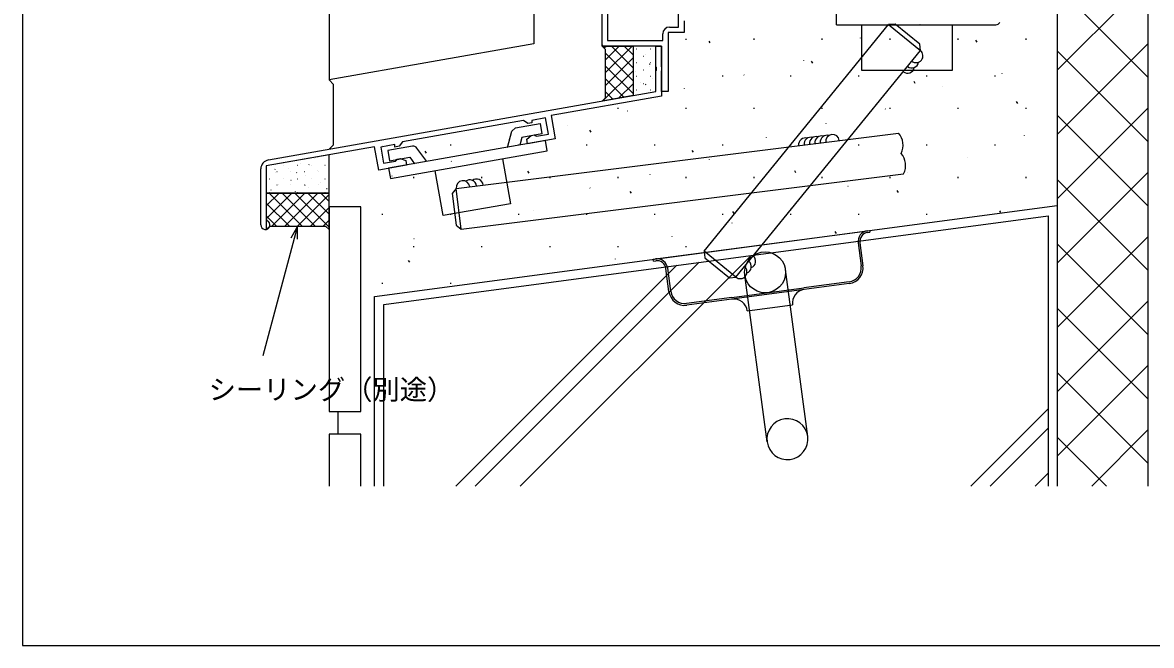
# Model space of a CAD drawing. Units: millimetres, scale not verified. Extents: x -437 to 438, y -344 to 341.
# Drawn here: x -436.8 to -188.8, y -343.7 to -206.8 of the extents above; entities that cross this region are included whole.
import ezdxf
from ezdxf.enums import TextEntityAlignment as Align

# ---------------------------------------------------------------- set-up
doc = ezdxf.new("R2010")
doc.units = ezdxf.units.MM
doc.header["$LTSCALE"] = 2
for name, color, linetype in [('0-2_YKK_11', 7, 'Continuous'), ('0-4_YKK_12', 2, 'Continuous'), ('0-5_YKK_13', 4, 'Continuous'), ('0-7_YKK_D', 6, 'Continuous'), ('0-8_YKK_ZWAK', 7, 'Continuous'), ('0-9_YSS_K', 3, 'Continuous')]:
    doc.layers.add(name, color=color, linetype=linetype)
doc.styles.add('ＭＳ ゴシック', font='')
doc.styles.get('ＭＳ ゴシック').set_extended_font_data('MS Gothic')

msp = doc.modelspace()

# ---------------------------------------------------------------- linework, layer by layer
at = {"layer": '0-2_YKK_11'}
for p, q in [((-308.535, -211.987), (-308.993, -212.444)), ((-302.878, -211.987), (-308.701, -217.809)), ((-305.707, -211.987), (-308.701, -214.98)), ((-302.651, -216.757), (-307.421, -211.987)), ((-302.651, -213.929), (-304.593, -211.987)), ((-301.876, -212.607), (-301.826, -212.607)), ((-298.836, -212.607), (-298.786, -212.607)), ((-302.651, -219.585), (-308.701, -213.535)), ((-302.651, -214.587), (-308.701, -220.637)), ((-301.876, -215.597), (-301.826, -215.597)), ((-300.451, -214.222), (-300.401, -214.222)), ((-299.944, -213.902), (-299.934, -213.899)), ((-298.836, -215.597), (-298.786, -215.597)), ((-302.651, -217.416), (-309.27, -224.035)), ((-302.651, -222.414), (-308.701, -216.364)), ((-302.088, -217.503), (-302.079, -217.499)), ((-300.451, -217.212), (-300.401, -217.212)), ((-299.017, -215.918), (-298.933, -215.863)), ((-298.968, -216.398), (-298.959, -216.394)), ((-297.651, -217.445), (-297.531, -217.262)), ((-304.669, -223.224), (-308.701, -219.192)), ((-302.651, -220.244), (-305.837, -223.43)), ((-301.876, -218.587), (-301.826, -218.587)), ((-301.112, -219.998), (-301.103, -219.995)), ((-300.451, -220.202), (-300.401, -220.202)), ((-299.901, -220.421), (-299.818, -220.366)), ((-298.836, -218.587), (-298.786, -218.587)), ((-298.322, -219.01), (-298.312, -219.006)), ((-307.073, -223.648), (-308.701, -222.021)), ((-301.876, -221.577), (-301.826, -221.577)), ((-298.836, -221.577), (-298.786, -221.577)), ((-297.723, -221.639), (-297.718, -221.637)), ((-375.685, -237.881), (-375.675, -237.878)), ((-373.904, -238.058), (-373.821, -238.003)), ((-372.565, -236.776), (-372.555, -236.773)), ((-371.8, -236.527), (-371.75, -236.527)), ((-384.451, -251.291), (-384.451, -238.969)), ((-381.396, -239.099), (-381.313, -239.044)), ((-381.218, -239.841), (-381.209, -239.837)), ((-380.92, -239.517), (-380.87, -239.517)), ((-379.495, -238.142), (-379.445, -238.142)), ((-378.428, -238.853), (-378.419, -238.849)), ((-377.88, -239.517), (-377.83, -239.517)), ((-376.594, -239.838), (-376.51, -239.783)), ((-376.455, -238.142), (-376.405, -238.142)), ((-374.84, -239.517), (-374.79, -239.517)), ((-374.709, -240.377), (-374.7, -240.373)), ((-373.415, -238.142), (-373.365, -238.142)), ((-371.919, -239.388), (-371.909, -239.385)), ((-371.8, -239.517), (-371.75, -239.517)), ((-370.375, -238.142), (-370.325, -238.142)), ((-382.535, -241.132), (-382.485, -241.132)), ((-380.92, -242.507), (-380.87, -242.507)), ((-380.572, -242.453), (-380.563, -242.449)), ((-379.495, -241.132), (-379.445, -241.132)), ((-377.88, -242.507), (-377.83, -242.507)), ((-377.829, -241.481), (-377.82, -241.478)), ((-376.455, -241.132), (-376.405, -241.132)), ((-374.84, -242.507), (-374.79, -242.507)), ((-374.789, -242.561), (-374.706, -242.506)), ((-374.063, -242.989), (-374.054, -242.985)), ((-373.415, -241.132), (-373.365, -241.132)), ((-371.8, -242.507), (-371.75, -242.507)), ((-371.32, -242.017), (-371.31, -242.014)), ((-370.375, -241.132), (-370.325, -241.132)), ((-369.455, -244.291), (-383.251, -244.291)), ((-383.251, -247.1), (-380.442, -244.291)), ((-383.251, -249.928), (-377.614, -244.291)), ((-375.351, -251.541), (-382.601, -244.291)), ((-382.535, -244.122), (-382.485, -244.122)), ((-382.281, -243.602), (-382.197, -243.547)), ((-382.035, -251.541), (-374.785, -244.291)), ((-372.523, -251.541), (-379.773, -244.291)), ((-379.495, -244.122), (-379.445, -244.122)), ((-379.207, -251.541), (-371.957, -244.291)), ((-377.403, -244.291), (-377.395, -244.286)), ((-369.455, -251.78), (-376.944, -244.291)), ((-376.853, -243.977), (-376.844, -243.973)), ((-376.455, -244.122), (-376.405, -244.122)), ((-376.378, -251.541), (-369.455, -244.618)), ((-369.455, -248.952), (-374.116, -244.291)), ((-373.415, -244.122), (-373.365, -244.122)), ((-369.455, -246.123), (-371.287, -244.291)), ((-370.375, -244.122), (-370.325, -244.122)), ((-369.986, -243.3), (-369.903, -243.245)), ((-378.18, -251.541), (-383.251, -246.47)), ((-373.55, -251.541), (-369.455, -247.446)), ((-381.008, -251.541), (-383.251, -249.298)), ((-370.721, -251.541), (-369.455, -250.275)), ((-383.169, -252.209), (-383.251, -252.127))]:
    msp.add_line(p, q, dxfattribs=at)
for points in [[(-291.451, -206.459), (-291.451, -208.987), (-294.951, -208.987), (-294.951, -221.987), (-296.451, -221.987), (-296.451, -217.445), (-296.331, -217.262), (-296.331, -216.712), (-296.451, -216.528), (-296.451, -211.987), (-309.451, -211.987), (-309.451, -199.987)], [(-294.651, -207.787), (-292.651, -207.787), (-292.651, -200.95), (-299.43, -201.187), (-308.251, -201.187), (-308.251, -210.787)], [(-308.251, -210.787), (-296.151, -210.787), (-296.151, -209.287)], [(-297.651, -216.528), (-297.651, -211.987), (-296.451, -211.987), (-296.451, -222.993), (-320.651, -227.26), (-319.748, -232.381), (-325.854, -233.458), (-326.028, -232.473), (-325.032, -231.637), (-324.368, -231.52), (-324.142, -231.658), (-323.916, -231.796), (-321.254, -231.326), (-321.879, -227.781), (-324.898, -228.313), (-324.898, -228.872), (-325.772, -229.026), (-326.757, -228.337), (-353.347, -233.025), (-354.036, -234.01), (-355.024, -234.184), (-355.024, -233.625), (-358.12, -234.171), (-357.495, -237.717), (-354.833, -237.247), (-354.668, -237.041), (-354.503, -236.834), (-353.839, -236.717), (-352.618, -237.161), (-352.444, -238.146), (-358.55, -239.223), (-359.453, -234.102), (-383.251, -238.298), (-383.251, -250.091), (-383.066, -250.368)], [(-382.798, -237), (-297.651, -221.986), (-297.651, -217.445)], [(-297.531, -217.262), (-297.531, -216.712), (-297.651, -216.528)], [(-383.251, -244.291), (-383.251, -252.291), (-382.501, -251.541), (-370.205, -251.541), (-369.455, -252.291), (-369.455, -244.291)]]:
    msp.add_lwpolyline(points, dxfattribs=at)
for points in [[(-302.651, -211.987), (-302.651, -222.868), (-309.451, -224.067), (-308.701, -223.317), (-308.701, -212.737), (-309.451, -211.987)], [(-302.651, -211.987), (-302.651, -222.868), (-297.651, -221.987), (-297.651, -211.987)], [(-369.455, -235.865), (-383.251, -238.298), (-383.251, -244.291), (-369.455, -244.291)]]:
    msp.add_lwpolyline(points, close=True, dxfattribs=at)
for centre, radius, start, end in [((-294.651, -209.287), 1.5, 90.00001, 179.99999), ((-382.451, -238.969), 2, 99.99999, 180.00002), ((-383.451, -251.291), 1, 180.00002, 67.38012)]:
    msp.add_arc(centre, radius, start, end, dxfattribs=at)
at = {"layer": '0-4_YKK_12'}
msp.add_lwpolyline([(-309.451, -211.687), (-309.451, -211.987), (-309.151, -211.987)], dxfattribs=at)
at = {"layer": '0-5_YKK_13'}
for p, q in [((-257.951, -207.286), (-257.951, -204.986)), ((-257.951, -207.286), (-222.951, -207.287)), ((-232.451, -217.287), (-232.451, -207.287)), ((-328.501, -229.964), (-323.085, -229.009)), ((-348.012, -237.365), (-350.161, -234.393)), ((-297.745, -258.759), (-251.157, -252.547)), ((-251.157, -252.547), (-250.661, -252.481)), ((-251.104, -252.944), (-250.608, -252.878)), ((-250.661, -252.481), (-250.608, -252.878)), ((-253.219, -255.244), (-252.545, -260.299)), ((-252.822, -255.191), (-252.148, -260.246)), ((-298.24, -258.825), (-297.745, -258.759)), ((-298.187, -259.222), (-298.24, -258.825)), ((-298.187, -259.222), (-297.692, -259.156)), ((-294.771, -265.929), (-295.445, -260.874)), ((-294.374, -265.876), (-295.048, -260.821)), ((-273.215, -298.97), (-278.105, -262.294)), ((-264.294, -297.78), (-269.184, -261.105)), ((-280.98, -267.218), (-265.12, -265.103)), ((-255.208, -263.781), (-265.12, -265.103)), ((-255.155, -264.178), (-265.067, -265.499)), ((-280.98, -267.218), (-290.892, -268.539)), ((-280.927, -267.614), (-290.839, -268.936)), ((-265.067, -265.499), (-280.927, -267.614)), ((-277.557, -270.191), (-267.644, -268.87))]:
    msp.add_line(p, q, dxfattribs=at)
for points in [[(-252.451, -207.287), (-252.451, -217.287), (-232.451, -217.287)], [(-330.286, -234.239), (-329.283, -230.711), (-328.501, -229.964)], [(-323.085, -229.009), (-322.685, -231.274), (-327.117, -232.056), (-327.528, -233.753)], [(-351.152, -233.958), (-356.568, -234.913), (-356.169, -237.178), (-351.737, -236.397), (-350.671, -237.834)], [(-331.364, -236.765), (-329.627, -246.613), (-344.399, -249.217), (-346.136, -239.369)]]:
    msp.add_lwpolyline(points, dxfattribs=at)
msp.add_lwpolyline([(-321.915, -232.763), (-356.383, -238.841), (-355.984, -241.106), (-321.516, -235.028)], close=True, dxfattribs=at)
msp.add_circle((-273.645, -261.7), 4.5, dxfattribs=at)
for centre, radius, start, end in [((-222.951, -206.287), 1, 270, 328.29252), ((-351.01, -234.982), 1.034, 34.76283, 97.857), ((-250.84, -254.926), 2.4, 97.59464, 187.59464), ((-250.84, -254.926), 2, 97.59464, 187.59464), ((-297.427, -261.138), 2.4, 7.59464, 97.59464), ((-297.427, -261.138), 2, 7.59464, 97.59464), ((-255.617, -260.708), 3.1, 277.59464, 7.59464), ((-255.617, -260.708), 3.5, 277.59464, 7.59464), ((-291.302, -265.466), 3.5, 187.59464, 277.59464), ((-291.302, -265.466), 3.1, 187.59464, 277.59464), ((-280.53, -270.588), 3, 7.59464, 97.59464), ((-264.671, -268.473), 3, 97.59464, 187.59464), ((-268.755, -298.375), 4.5, 7.59464, 187.59464), ((-268.755, -298.375), 4.5, 187.59464, 7.59464)]:
    msp.add_arc(centre, radius, start, end, dxfattribs=at)
at = {"layer": '0-7_YKK_D'}
for points in [[(-376.441, -251.808), (-377.101, -254.272), (-384.018, -280.07)], [(-377.761, -254.095), (-376.441, -251.808), (-376.441, -254.448)]]:
    msp.add_lwpolyline(points, dxfattribs=at)
at = {"layer": '0-8_YKK_ZWAK'}
msp.add_line((-436.8, 306.3), (-436.8, -343.7), dxfattribs=at)
msp.add_lwpolyline([(-436.8, -343.7), (438.2, -343.7), (438.2, 306.3)], dxfattribs=at)
at = {"layer": '0-9_YSS_K'}
for p, q in [((-369.451, -25.987), (-369.451, -219.415)), ((-189.451, -308.7), (-189.451, -176.987)), ((-209.451, -196.487), (-209.451, -246.987)), ((-209.451, -217.263), (-189.451, -197.263)), ((-189.451, -218.899), (-209.451, -198.899)), ((-287.055, -257.074), (-246.505, -207.27)), ((-239.623, -207.203), (-239.606, -207.25)), ((-291.084, -210.392), (-291.084, -210.59)), ((-276.134, -210.34), (-276.134, -210.59)), ((-261.184, -210.34), (-261.184, -210.59)), ((-252.767, -210.198), (-252.75, -210.245)), ((-246.234, -210.34), (-246.234, -210.59)), ((-231.284, -210.34), (-231.284, -210.59)), ((-227.39, -210.699), (-227.114, -211.116)), ((-216.334, -210.34), (-216.334, -210.59)), ((-286.038, -210.879), (-285.762, -211.296)), ((-280.076, -262.757), (-239.526, -212.953)), ((-209.451, -231.405), (-189.451, -211.405)), ((-189.451, -233.042), (-209.451, -213.042)), ((-265.244, -215.077), (-265.227, -215.125)), ((-263.522, -215.302), (-263.246, -215.718)), ((-221.621, -217.924), (-221.605, -217.971)), ((-368.451, -220.415), (-369.451, -219.415)), ((-368.451, -233.646), (-368.451, -220.415)), ((-283.009, -218.415), (-283.009, -218.665)), ((-278.305, -218.308), (-278.288, -218.355)), ((-268.059, -218.415), (-268.059, -218.665)), ((-253.109, -218.415), (-253.109, -218.665)), ((-241.006, -219.724), (-240.73, -220.141)), ((-238.159, -218.415), (-238.159, -218.665)), ((-223.209, -218.415), (-223.209, -218.665)), ((-291.449, -221.302), (-291.432, -221.349)), ((-234.766, -220.919), (-234.749, -220.966)), ((-306.034, -225.54), (-306.034, -225.79)), ((-291.084, -225.54), (-291.084, -225.79)), ((-276.134, -225.54), (-276.134, -225.79)), ((-261.184, -225.54), (-261.184, -225.79)), ((-246.234, -225.54), (-246.234, -225.79)), ((-231.284, -225.54), (-231.284, -225.79)), ((-218.49, -224.146), (-218.214, -224.563)), ((-216.334, -225.54), (-216.334, -225.79)), ((-209.451, -245.547), (-189.451, -225.547)), ((-303.926, -226.182), (-303.909, -226.229)), ((-247.242, -225.798), (-247.226, -225.846)), ((-189.451, -247.184), (-209.451, -227.184)), ((-316.987, -229.412), (-316.97, -229.459)), ((-312.249, -230.471), (-311.973, -230.887)), ((-260.303, -229.029), (-260.287, -229.076)), ((-341.53, -243.256), (-244.333, -231.101)), ((-330.131, -232.406), (-330.114, -232.453)), ((-273.448, -232.023), (-273.431, -232.07)), ((-216.764, -231.64), (-216.748, -231.687)), ((-368.451, -233.646), (-369.451, -234.646)), ((-357.759, -233.803), (-357.759, -233.865)), ((-348.381, -235.073), (-348.105, -235.49)), ((-342.809, -233.615), (-342.809, -233.865)), ((-327.859, -233.615), (-327.859, -233.865)), ((-312.909, -233.615), (-312.909, -233.865)), ((-297.959, -233.615), (-297.959, -233.865)), ((-289.733, -234.893), (-289.457, -235.31)), ((-283.009, -233.615), (-283.009, -233.865)), ((-268.059, -233.615), (-268.059, -233.865)), ((-253.109, -233.615), (-253.109, -233.865)), ((-238.159, -233.615), (-238.159, -233.865)), ((-223.209, -233.615), (-223.209, -233.865)), ((-342.608, -237.286), (-342.591, -237.333)), ((-285.925, -236.903), (-285.908, -236.95)), ((-229.241, -236.519), (-229.224, -236.567)), ((-355.669, -240.516), (-355.652, -240.563)), ((-340.414, -252.187), (-243.216, -240.032)), ((-325.865, -239.495), (-325.589, -239.912)), ((-298.985, -240.133), (-298.969, -240.18)), ((-267.217, -239.315), (-266.941, -239.732)), ((-242.302, -239.75), (-242.285, -239.797)), ((-209.451, -259.689), (-189.451, -239.689)), ((-350.884, -240.74), (-350.884, -240.99)), ((-335.934, -240.74), (-335.934, -240.99)), ((-320.984, -240.74), (-320.984, -240.99)), ((-306.034, -240.74), (-306.034, -240.99)), ((-291.084, -240.74), (-291.084, -240.99)), ((-276.134, -240.74), (-276.134, -240.99)), ((-261.184, -240.74), (-261.184, -240.99)), ((-255.446, -242.744), (-255.43, -242.791)), ((-246.234, -240.74), (-246.234, -240.99)), ((-231.284, -240.74), (-231.284, -240.99)), ((-216.334, -240.74), (-216.334, -240.99)), ((-189.451, -261.326), (-209.451, -241.326)), ((-312.13, -243.127), (-312.113, -243.174)), ((-303.349, -243.917), (-303.073, -244.334)), ((-244.701, -243.737), (-244.425, -244.154)), ((-324.607, -248.007), (-324.59, -248.054)), ((-267.923, -247.624), (-267.907, -247.671)), ((-357.759, -248.815), (-357.759, -249.065)), ((-342.809, -248.815), (-342.809, -249.065)), ((-327.859, -248.815), (-327.859, -249.065)), ((-312.909, -248.815), (-312.909, -249.065)), ((-297.959, -248.815), (-297.959, -249.065)), ((-283.009, -248.815), (-283.009, -249.065)), ((-280.833, -248.339), (-280.557, -248.756)), ((-268.059, -248.815), (-268.059, -249.065)), ((-253.109, -248.815), (-253.109, -249.065)), ((-238.159, -248.815), (-238.159, -249.065)), ((-223.209, -248.815), (-223.209, -248.821)), ((-222.185, -248.159), (-221.909, -248.576)), ((-337.668, -251.237), (-337.651, -251.284)), ((-280.984, -250.854), (-280.967, -250.901)), ((-258.317, -252.761), (-258.041, -253.178)), ((-350.812, -254.232), (-350.795, -254.279)), ((-294.129, -253.848), (-294.112, -253.895)), ((-209.451, -273.831), (-189.451, -253.831)), ((-189.451, -275.468), (-209.451, -255.468)), ((-350.884, -255.94), (-350.884, -256.19)), ((-335.934, -255.94), (-335.934, -256.19)), ((-320.984, -255.94), (-320.984, -256.19)), ((-306.034, -255.94), (-306.034, -256.19)), ((-291.084, -255.94), (-291.084, -256.19)), ((-352.076, -259.086), (-351.8, -259.503)), ((-341.61, -308.7), (-293.062, -260.152)), ((-337.367, -308.7), (-288.167, -259.5)), ((-327.468, -308.7), (-276.744, -257.977)), ((-306.605, -258.728), (-306.589, -258.775)), ((-357.759, -264.015), (-357.759, -264.265)), ((-342.809, -264.015), (-342.809, -264.265)), ((-209.451, -287.973), (-189.451, -267.973)), ((-189.451, -289.61), (-209.451, -269.61)), ((-209.451, -302.115), (-189.451, -282.115)), ((-189.451, -303.752), (-209.451, -283.752)), ((-367.451, -297.291), (-367.451, -292.291)), ((-228.473, -308.7), (-211.451, -291.678)), ((-224.23, -308.7), (-211.451, -295.921)), ((-201.893, -308.7), (-189.451, -296.258)), ((-198.645, -308.7), (-209.451, -297.894)), ((-214.331, -308.7), (-211.451, -305.82))]:
    msp.add_line(p, q, dxfattribs=at)
for points in [[(-324.451, -25.987), (-324.451, -211.48), (-369.451, -219.415)], [(-359.451, -308.7), (-359.451, -266.987), (-209.451, -246.987), (-209.451, -308.7)], [(-357.451, -308.7), (-357.451, -268.738), (-211.451, -249.271), (-211.451, -308.7)], [(-362.451, -308.7), (-362.451, -297.291), (-369.451, -297.291), (-369.451, -308.7)]]:
    msp.add_lwpolyline(points, dxfattribs=at)
for points in [[(-246.504, -207.271), (-239.525, -212.953), (-239.669, -211.547), (-245.097, -207.127)], [(-340.414, -252.187), (-341.53, -243.256), (-342.399, -244.372), (-341.53, -251.318)], [(-362.451, -247.291), (-369.451, -247.291), (-369.451, -292.291), (-362.451, -292.291)], [(-280.076, -262.757), (-287.055, -257.074), (-286.911, -258.481), (-281.483, -262.901)]]:
    msp.add_lwpolyline(points, close=True, dxfattribs=at)
for centre, radius, start, end in [((-240.471, -214.117), 1.5, 230.84606, 50.84604), ((-241.419, -215.281), 1.5, 230.84606, 350.84607), ((-242.366, -216.444), 1.5, 230.84606, 350.84607), ((-264.793, -233.66), 1.5, 73.54993, 187.1281), ((-263.603, -233.511), 1.5, 73.54993, 187.1281), ((-262.412, -233.362), 1.5, 73.54993, 187.1281), ((-261.221, -233.213), 1.5, 73.54993, 187.1281), ((-260.03, -233.064), 1.5, 73.54993, 187.1281), ((-258.84, -232.915), 1.5, 7.1281, 187.1281), ((-247.336, -233.744), 4, 332.89926, 41.35695), ((-246.777, -238.21), 4, 332.89926, 41.35695), ((-340.042, -243.07), 1.5, 7.12811, 187.12809), ((-338.554, -242.884), 1.5, 7.12811, 127.12812), ((-337.065, -242.698), 1.5, 7.12811, 127.12812), ((-279.129, -261.594), 1.5, 230.84607, 50.84605), ((-278.182, -260.43), 1.5, 290.84604, 50.84605), ((-277.234, -259.267), 1.5, 290.84604, 50.84605)]:
    msp.add_arc(centre, radius, start, end, dxfattribs=at)

# ---------------------------------------------------------------- texts
at = {"layer": '0-7_YKK_D', "style": 'ＭＳ ゴシック'}
msp.add_text('シーリング（別途）', height=4.399, dxfattribs=at).set_placement((-395.921, -290.977), align=Align.BOTTOM_LEFT)

doc.saveas('drawing.dxf')
